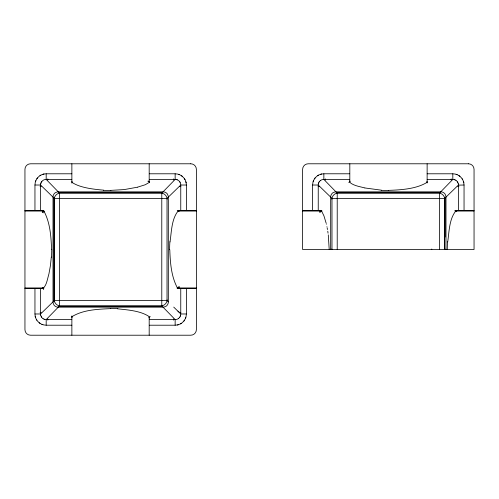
<?xml version="1.0" encoding="UTF-8"?>
<svg xmlns="http://www.w3.org/2000/svg" width="499" height="499" viewBox="0 0 499 499"><rect width="100%" height="100%" fill="white"/><g stroke="black" fill="none" stroke-linecap="round" stroke-linejoin="round"><path stroke-width="0.75" d="M71.868 183.071L71.868 163.784M168.319 301.876L168.319 197.124A5.689 5.689 0 0 0 168.219 196.051L167.514 194.242A5.034 5.034 0 0 0 166.785 193.331L166.024 192.72A5.158 5.158 0 0 0 165.044 192.215L164.14 191.953A5.689 5.689 0 0 0 163.042 191.847L58.296 191.847A5.689 5.689 0 0 0 57.223 191.947L55.383 192.67A5.034 5.034 0 0 0 54.497 193.381L53.904 194.117A5.158 5.158 0 0 0 53.381 195.121L53.112 196.057A5.689 5.689 0 0 0 53.013 197.124L53.013 301.876A5.689 5.689 0 0 0 53.112 302.949L53.855 304.814A5.034 5.034 0 0 0 54.553 305.669L55.308 306.28A5.158 5.158 0 0 0 56.287 306.785L57.229 307.053A5.689 5.689 0 0 0 58.296 307.153L163.042 307.153A5.689 5.689 0 0 0 164.115 307.053L165.98 306.311A5.034 5.034 0 0 0 166.834 305.619L167.452 304.858A5.158 5.158 0 0 0 167.951 303.879L168.219 302.943A5.689 5.689 0 0 0 168.319 301.876L167.015 300.616L54.316 300.616L40.575 313.977L34.955 313.977L34.955 288.335M431.766 249.5L431.766 249.026M51.297 257.085L50.424 265.593L48.946 273.776M170.04 241.915C171.55 231.611 171.494 218.918 178.355 210.697M447.703 241.915C449.219 231.611 449.162 218.918 456.017 210.697M48.833 274.282C47.399 278.866 46.625 285.696 42.983 288.303M54.148 197.205L54.042 197.648A6.581 6.581 0 0 0 53.923 198.914L53.917 300.086A6.581 6.581 0 0 0 54.035 301.321L54.135 301.77M40.824 183.364L40.999 182.871M180.513 315.636L180.332 316.129M318.487 183.364L318.668 182.871M35.46 181.705L35.809 180.725M185.853 317.364L185.522 318.275M313.123 181.705L313.478 180.725M36.845 178.792L37.462 177.956M41.517 181.904L41.822 181.486M179.802 317.127L179.509 317.514M184.487 320.208L183.875 321.044M314.513 178.792L315.125 177.956M319.179 181.904L319.491 181.486M149.22 182.447L145.246 184.742L137.487 187.181M72.087 316.591C83.364 309.723 97.579 309.249 110.466 308.625M426.888 182.447C416.21 188.978 401.302 189.919 388.534 190.375M72.112 181.324L71.868 181.792A39.122 4.884 8.9 0 0 72.212 182.428M458.313 185.135L464.045 185.023L464.045 210.547M457.939 185.509L444.684 198.384L331.985 198.384L318.243 185.023L312.623 185.023L312.623 210.547M149.189 317.707L149.469 317.152A39.122 4.884 8.9 0 0 149.126 316.572C140.668 310.858 128.118 309.929 117.72 308.837M349.83 181.274L349.531 181.792A39.122 4.884 8.9 0 0 349.874 182.428C353.81 185.828 359.791 186.545 364.763 187.936M39.939 175.692L40.831 175.149M317.607 175.692L318.493 175.149M320.732 180.351L321.175 180.083A5.608 5.601 -44.6 0 1 322.254 179.64L322.753 179.515A5.62 5.614 -43.9 0 1 323.857 179.409L349.493 179.409M178.243 318.668L177.856 318.898A5.608 5.601 -44.6 0 1 176.746 319.36L176.247 319.485A5.62 5.614 -43.9 0 1 175.143 319.591L149.507 319.591M181.337 323.352L180.507 323.851M42.983 174.257L43.993 174.008M320.651 174.257L321.655 174.008M178.286 324.762L177.413 324.98M137.312 187.225L124.282 189.576L110.872 190.375M42.983 210.697L43.475 210.846M320.645 210.697L321.138 210.846A39.309 4.903 81.1 0 1 321.843 211.47M178.318 288.303L177.862 288.154A39.309 4.903 81.1 0 1 177.157 287.53M71.837 173.789L46.189 173.789L46.189 179.409L59.549 193.15L59.549 305.85L46.189 319.591L46.189 325.211L71.837 325.211M149.5 173.789L175.143 173.789A11.24 11.24 0 0 1 186.383 185.029L186.377 210.665M312.623 185.023A11.24 11.24 0 0 1 323.863 173.783L349.5 173.789M427.163 173.789L452.811 173.789A11.24 11.24 0 0 1 464.051 185.029M71.825 179.409L46.189 179.409A5.62 5.614 -43.9 0 0 45.091 179.515L44.617 179.628A5.608 5.601 -44.6 0 0 43.507 180.083L43.064 180.351A5.62 5.614 -45.4 0 0 40.575 185.023L40.575 210.659M149.507 179.409L175.143 179.409A5.62 5.614 44.6 0 1 178.243 180.332L178.679 180.657A5.595 5.589 45 0 1 180.519 183.383L180.65 183.925A5.62 5.614 46.1 0 1 180.757 185.023L180.757 210.659M427.175 179.409L452.811 179.409A5.62 5.614 44.6 0 1 455.905 180.332M34.955 210.665L34.955 185.023L40.575 185.023L54.316 198.384L167.015 198.384L180.757 185.023L186.377 185.023M40.07 186.657L41.224 186.657M179.815 186.657L180.838 186.657M318.162 186.657L319.185 186.657M457.776 186.657L458.93 186.657M166.778 198.914L167.415 198.914M331.586 198.914L332.222 198.914M24.95 210.697L43.463 210.697M177.226 210.697L196.381 210.697M302.619 210.697L321.905 210.697M454.895 210.697L474.05 210.697M24.95 210.977L44.012 210.977M177.993 210.977L196.381 210.977M302.619 210.977L321.131 210.977M455.001 210.977L474.05 210.977M24.95 288.023L44.012 288.023M177.869 288.023L196.381 288.023M24.95 288.303L43.463 288.303M177.101 288.303L196.381 288.303M166.778 300.086L167.415 300.086M40.07 312.343L41.224 312.343M180.451 312.343L180.838 312.343M186.377 288.335L186.377 313.977L180.757 313.977L173.727 307.103M71.825 319.591L46.189 319.591A5.62 5.614 44.6 0 1 43.095 318.668M149.5 325.211L175.143 325.211A11.24 11.24 0 0 0 186.377 313.977M381.28 190.163L364.956 187.973M103.617 190.163C93.294 189.252 80.121 187.792 72.143 182.478M454.47 179.659L454.963 179.833M176.808 179.659L177.295 179.833M44.498 319.335L44.074 319.179M456.13 174.294L457.109 174.644M178.467 174.294L179.44 174.644M42.87 324.706L41.891 324.356M459.043 175.679L459.878 176.29M455.93 180.351L456.348 180.657A5.595 5.589 45 0 1 458.182 183.383M181.38 175.679L182.21 176.29M43.045 318.63L42.683 318.368A5.595 5.589 45 0 1 40.818 315.618M39.957 323.321L39.178 322.753M149.189 181.293L149.469 181.848A39.122 4.896 -8.5 0 1 149.357 182.397M426.888 181.324L427.138 181.848A39.122 4.896 -8.5 0 1 427.025 182.397M72.093 317.663L71.868 317.208A39.122 4.896 -8.5 0 1 71.975 316.603M456.541 210.977L456.56 211.002A14.508 1.678 -87.2 0 1 456.753 210.896M178.879 210.977L178.892 211.002A14.508 1.678 -87.2 0 1 179.104 210.902M42.459 288.023L42.44 287.998A14.508 1.678 -87.2 0 1 42.228 288.098M321.849 211.564L323.963 215.917L326.103 223.034M177.151 287.436C171.188 275.941 170.221 262.455 169.791 249.725M44.186 211.564C50.15 223.059 51.11 236.551 51.54 249.275M462.143 178.773L462.679 179.665M457.477 181.898L457.745 182.341M184.48 178.773L185.017 179.665M179.815 181.898L180.083 182.341M41.523 317.102L41.255 316.659M36.857 320.227L36.352 319.397M463.577 181.817L463.827 182.821M458.194 183.42L458.319 183.925A5.62 5.614 46.1 0 1 458.425 185.023L458.425 210.659M185.909 181.817L186.158 182.821M40.806 315.58L40.681 315.075A5.62 5.614 46.1 0 1 40.575 313.977L40.575 288.341M35.423 317.183L35.173 316.179M444.865 197.23L444.965 197.679A6.581 6.581 0 0 1 445.077 198.914L445.083 237.05M326.29 223.814L326.383 224.213M43.663 288.453L43.581 288.023M326.926 226.671L326.988 226.983M327.157 227.831L327.475 229.552M327.756 231.193L328.055 233.189M328.286 234.867L329.209 249.5M452.811 173.789L452.811 179.409L439.451 193.15L439.451 249.5M451.177 178.898L451.177 180.058M445.987 249.5L445.987 197.124A5.689 5.689 0 0 0 445.888 196.051L445.164 194.217A5.034 5.034 0 0 0 444.447 193.331L443.742 192.751A5.158 5.158 0 0 0 442.713 192.215L441.802 191.953A5.689 5.689 0 0 0 440.704 191.847L335.958 191.847A5.689 5.689 0 0 0 334.885 191.947L333.02 192.689A5.034 5.034 0 0 0 332.166 193.381L331.548 194.142A5.158 5.158 0 0 0 331.049 195.121L330.781 196.057A5.689 5.689 0 0 0 330.681 197.124L330.681 249.5M444.441 249.5L444.441 198.914A5.938 5.938 0 0 0 444.353 197.897M427.132 163.784L427.132 182.94M349.811 163.784L349.811 182.297M337.218 249.5L337.218 193.15L323.857 179.409L323.857 173.789M331.985 249.5L331.985 198.384A5.62 4.915 -45 0 1 337.218 193.15L439.451 193.15A5.62 4.915 45 0 1 444.684 198.384L444.684 249.5A38.548 12.718 -90 0 1 444.69 249.219M325.485 178.898L325.485 180.058M318.243 210.659L318.243 185.023A5.62 5.614 -45.4 0 1 320.707 180.364M180.757 288.341L180.757 313.977A5.62 5.614 -45.4 0 1 178.293 318.636M175.143 173.789L175.143 179.409L161.782 193.15L161.782 305.85L175.143 319.591L175.143 325.211M173.515 178.898L173.515 180.058M173.515 318.942L173.515 320.102M149.189 163.784L149.189 182.172M149.189 316.703L149.189 335.216M71.868 315.929L71.868 335.216M47.823 178.898L47.823 180.058M47.823 318.942L47.823 320.102M179.16 312.143A140.387 0.618 43.5 0 1 177.943 311.102M162.449 192.863A6.581 6.581 0 0 0 161.252 192.751L60.08 192.751A6.581 6.581 0 0 0 58.882 192.863M162.456 306.137A6.581 6.581 0 0 1 161.252 306.249L60.08 306.249A6.581 6.581 0 0 1 58.888 306.137M54.64 197.903A5.944 5.944 0 0 0 54.559 198.914L54.559 300.086A5.938 5.938 0 0 0 54.647 301.103M43.588 289.645A16.174 1.859 -87.2 0 1 43.407 289.32M43.669 212.842A16.193 1.503 89.2 0 1 43.769 211.932M148.927 317.72A14.49 1.672 2.8 0 1 149.139 317.875M149.201 317.726A14.508 1.678 2.8 0 1 149.27 317.882M42.296 212.618A14.49 1.01 90 0 1 42.471 211.576M42.49 211.189A38.928 4.859 82.3 0 1 42.983 210.715M42.296 212.106A14.533 1.447 89 0 1 42.477 211.42M42.989 288.254A38.928 4.878 -81.6 0 1 42.434 288.154M42.446 287.761A14.49 1.672 -87.2 0 1 42.234 288.029M147.835 181.174A14.49 1.01 0 0 1 148.59 181.305M148.315 181.187A14.533 1.447 -1 0 1 148.746 181.312M179.035 286.382A14.49 1.01 90 0 1 178.86 287.424M178.842 287.811A38.928 4.859 82.3 0 1 178.349 288.285M179.035 286.894A14.533 1.447 89 0 1 178.854 287.58M178.343 210.746A38.928 4.878 -81.6 0 1 178.898 210.846M178.892 211.239A14.49 1.672 -87.2 0 1 179.097 210.971M43.469 210.803A39.309 4.903 81.1 0 1 44.174 211.47M51.715 249.275A36.945 11.689 -90 0 1 51.459 257.191M110.46 308.476A36.926 11.677 0 0 1 117.808 308.694M169.616 249.725A36.945 11.689 -90 0 1 169.872 241.809M110.872 190.524A36.926 11.677 0 0 1 103.524 190.306M43.6 211.395A16.23 1.784 87.9 0 1 43.694 210.852M43.55 288.41A16.193 1.778 -87.9 0 1 43.494 288.135M34.955 185.023A11.24 11.24 0 0 1 46.195 173.783M46.189 325.211A11.24 11.24 0 0 1 34.949 313.971M330.588 249.257A38.548 11.334 89.5 0 1 330.594 249.506M331.517 249.032A38.236 12.525 90 0 1 331.517 249.5M445.052 249.5A38.236 12.618 -90 0 1 445.052 249.026M319.965 212.618A14.49 1.01 90 0 1 320.14 211.576M320.158 211.189A38.928 4.859 82.3 0 1 320.651 210.715M319.965 212.106A14.533 1.447 89 0 1 320.146 211.42M350.073 181.28A14.49 1.672 2.8 0 1 349.861 181.125M349.799 181.274A14.508 1.678 2.8 0 1 349.73 181.118M456.011 210.746A38.928 4.878 -81.6 0 1 456.566 210.846M456.554 211.239A14.49 1.672 -87.2 0 1 456.741 210.99M388.54 190.524A36.926 11.677 0 0 1 381.192 190.306M336.544 192.863A6.581 6.581 0 0 1 337.748 192.751L438.92 192.751A6.581 6.581 0 0 1 440.112 192.863M447.279 249.494A36.945 11.683 -90 0 1 447.534 241.803M190.761 163.784L30.57 163.784A5.62 5.62 0 0 0 24.95 169.404L24.95 329.596A5.62 5.62 0 0 0 30.57 335.216L190.761 335.216A5.62 5.62 0 0 0 196.381 329.596L196.381 169.404A5.62 5.62 0 0 0 190.761 163.784M468.43 163.784L308.239 163.784A5.62 5.62 0 0 0 302.619 169.404L302.619 249.5L474.05 249.5L474.05 169.404A5.62 5.62 0 0 0 468.43 163.784M161.782 193.15L59.549 193.15A5.62 4.915 -45 0 0 54.316 198.384L54.316 300.616A5.62 4.915 45 0 0 59.549 305.85L161.782 305.85A5.62 4.915 -45 0 0 167.015 300.616L167.015 198.384A5.62 4.915 45 0 0 161.782 193.15M150.53 316.74A16.174 1.853 2.7 0 0 150.573 316.722M348.47 182.26A16.174 1.859 2.8 0 0 348.427 182.278"/></g></svg>
